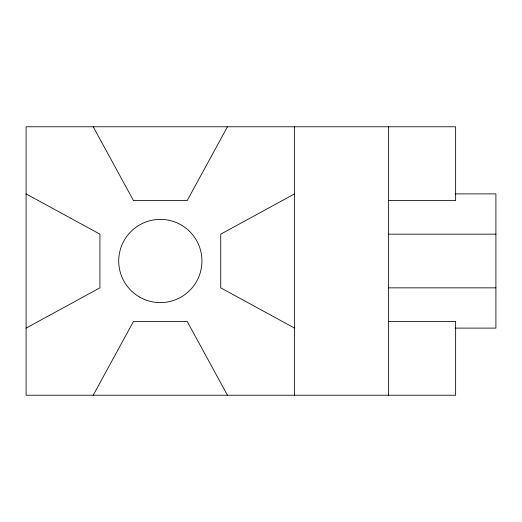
<?xml version="1.0" encoding="UTF-8"?>
<svg xmlns="http://www.w3.org/2000/svg" width="522" height="522" viewBox="0 0 522 522"><rect width="100%" height="100%" fill="white"/><g stroke="black" fill="none" stroke-linecap="round" stroke-linejoin="round"><path stroke-width="0.78" d="M227.442 126.774L187.176 200.598L133.482 200.598L93.216 126.774M93.216 395.226L133.482 321.402L187.176 321.402L227.442 395.226M26.1 328.116L99.924 287.844L99.924 234.156L26.1 193.884M294.558 193.884L220.734 234.156L220.734 287.844L294.558 328.116M455.223 193.884L495.9 193.884L495.9 328.116L455.223 328.116M388.518 200.598L455.634 200.598L455.634 126.774L26.1 126.774L26.1 395.226L455.634 395.226L455.634 321.402L388.518 321.402M388.518 234.156L495.9 234.156M388.518 287.844L495.9 287.844M388.518 126.774L388.518 395.226M294.558 126.774L294.558 395.226M139.524 297.038A41.61 41.61 0 0 0 201.942 261A41.61 41.61 0 0 0 139.524 224.962A41.61 41.61 0 0 0 139.524 297.038"/></g></svg>
